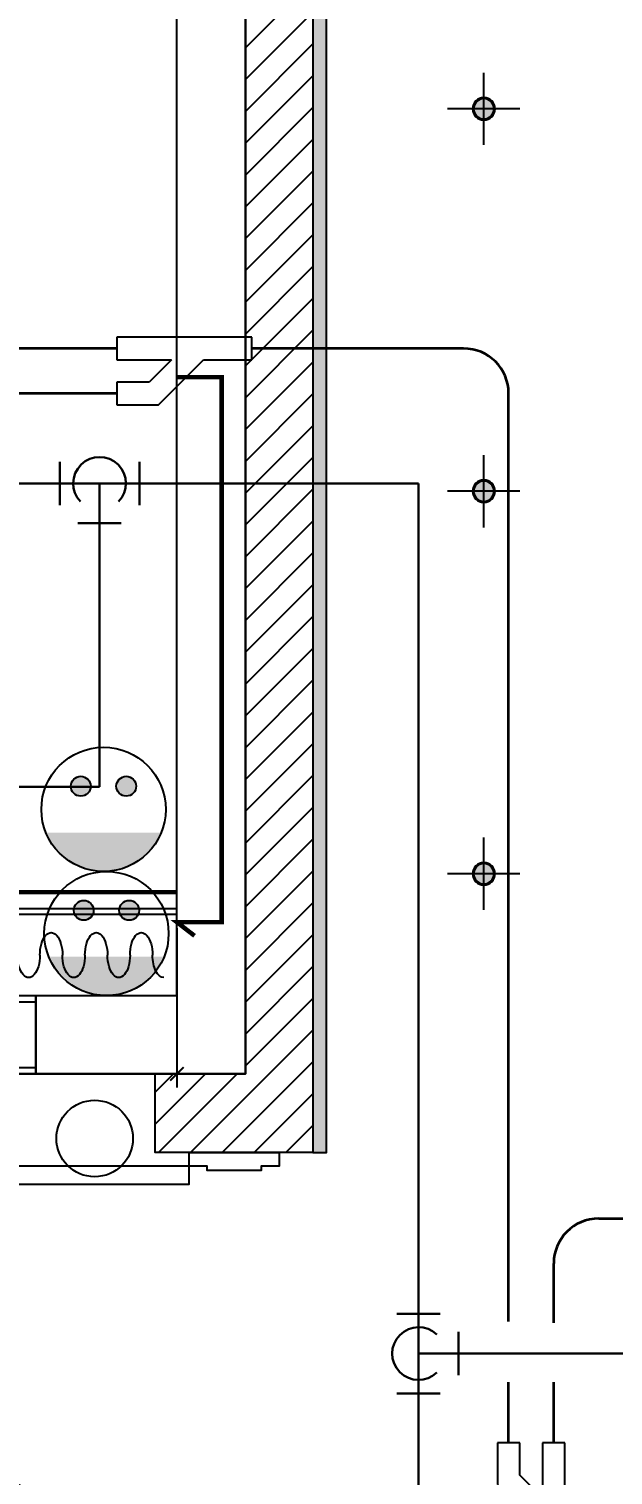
# Model space of a CAD drawing. Header units: millimetres. Extents: x 70151 to 230897, y 35202 to 113211.
# Drawn here: x 175738 to 177035, y 69336 to 72550 of the extents above; entities that cross this region are included whole.
import ezdxf

# ---------------------------------------------------------------- set-up
doc = ezdxf.new("R2010")
doc.units = ezdxf.units.MM
doc.header["$LTSCALE"] = 50
doc.linetypes.add('CEN1', pattern=[8.25, 8, -0.125, 0, -0.125])
doc.linetypes.add('HID', pattern=[2.5, 1.5, -1])
for name, color, linetype in [('01. F-소품', 3, 'Continuous'), ('03-WAL NEW', 3, 'Continuous'), ('04-WIN', 4, 'Continuous'), ('06-LIGHT', 4, 'Continuous'), ('1', 10, 'CEN1'), ('2-con', 2, 'Continuous'), ('3.기호.계단선', 30, 'Continuous'), ('CO-DO-FR', 7, 'Continuous'), ('CO-DOOR', 8, 'Continuous'), ('HAT', 8, 'Continuous'), ('RC-LIGHT', 7, 'Continuous'), ('도면층4', 4, 'Continuous')]:
    doc.layers.add(name, color=color, linetype=linetype)
doc.layers.add('SS-ED', color=3, linetype='Continuous', lineweight=30)
doc.layers.add('SS-RLRG', color=4, linetype='Continuous', lineweight=35)
doc.styles.add('HY 울릉도 L', font='malgun.ttf')
doc.dimstyles.new('30', dxfattribs={"dimscale": 30, "dimtxt": 2, "dimasz": 1, "dimexe": 1, "dimexo": 1, "dimgap": 1, "dimtad": 1, "dimdec": 0, "dimrnd": 0.05, "dimdsep": 46, "dimlunit": 6, "dimtxsty": 'HY 울릉도 L', "dimblk": 'ARCHTICK', "dimcen": 2.5, "dimdle": 1, "dimclrd": 133, "dimclre": 133, "dimclrt": 30, "dimadec": 0, "dimazin": 0, "dimtfac": 1, "dimtdec": 0, "dimtix": 1, "dimtmove": 2, "dimatfit": 3, "dimldrblk": 'ARCHTICK', "dimfxl": 1, "dimlwd": -1, "dimlwe": -1, "dimarcsym": 0})

# ---------------------------------------------------------------- blocks, each defined once
blk = doc.blocks.new('cjvjf')
blk.add_circle((150499, 65760.9), 85)
at = {"layer": '04-WIN'}
blk.add_lwpolyline([(150368.5, 65904.5), (147853.5, 65904.5), (147853.5, 66078.5), (150368.5, 66078.5)], close=True, dxfattribs=at)
at = {"layer": '2-con'}
blk.add_lwpolyline([(150368.5, 65904.5), (150368.5, 66078.5), (150681.5, 66078.5), (150681.5, 70048.5), (149381.5, 70048.5), (149381.5, 69448.5), (149256.5, 69448.5), (149256.5, 69746.5), (148951.5, 69746.5), (148951.5, 69946.5), (149251.5, 69946.5), (149251.5, 70244.5), (150833.5, 70244.5), (150833.5, 65904.5), (150368.5, 65904.5)], dxfattribs=at)
at = {"layer": '도면층4'}
blk.add_lwpolyline([(147853.5, 65919), (150368.5, 65919), (150368.5, 66064), (147853.5, 66064)], close=True, dxfattribs=at)
blk = doc.blocks.new('cjscjdeh')
at = {"layer": 'HAT'}
h = blk.add_hatch(dxfattribs=at)
h.set_pattern_fill('_USER', color=8, scale=50, angle=45, pattern_type=0)
h.set_pattern_definition([(45, (-1723.9, -994.563), (-35.355339, 35.355339), [])])
edge = h.paths.add_edge_path()
edge.add_arc((148140.5, 73472.9), 100, 0, 90, ccw=False)
edge.add_line((148240.5, 73472.9), (148240.5, 69057.9))
edge.add_line((148240.5, 69057.9), (147890.5, 69057.9))
edge.add_line((147890.5, 69057.9), (147890.5, 69232.9))
edge.add_line((147890.5, 69232.9), (148090.5, 69232.9))
edge.add_line((148090.5, 69232.9), (148090.5, 73572.9))
at = {"layer": '03-WAL NEW'}
blk.add_lwpolyline([(148140.5, 73572.9), (148140.5, 73572.9, -0.414214), (148240.5, 73472.9), (148240.5, 69057.9), (147890.5, 69057.9), (147890.5, 69232.9), (148090.5, 69232.9), (148090.5, 73572.9)], format="xyb", dxfattribs=at)
at = {"layer": 'CO-DO-FR', "color": 8}
blk.add_lwpolyline([(147965.5, 69057.9), (148165.5, 69057.9), (148165.5, 69027.9), (148125.5, 69027.9), (148125.5, 69017.9), (148005.5, 69017.9), (148005.5, 69027.9), (147965.5, 69027.9), (147965.5, 69057.9)], close=True, dxfattribs=at)
at = {"layer": 'CO-DOOR', "color": 8}
blk.add_lwpolyline([(147175.5, 68987.9), (147965.5, 68987.9), (147965.5, 69027.9), (147175.5, 69027.9)], close=True, dxfattribs=at)
blk.add_arc((147932, 68994.3), 757.2, 177.4598, 272.5402, dxfattribs=at)
at = {"layer": 'RC-LIGHT', "color": 8}
blk.add_line((147938.5, 69599.9), (145110.5, 69599.9), dxfattribs=at)
blk.add_blockref('cjvjf', (-2743, 3328.4))
blk = doc.blocks.new('FFSFDF')
at = {"layer": '01. F-소품'}
blk.add_hatch(color=8, dxfattribs=at).paths.add_polyline_path([(1567672.9, 1746751.1), (1567679.9, 1746744.1), (1567715.3, 1746779.4), (1567679.9, 1746814.8), (1567672.9, 1746807.7), (1567701.2, 1746779.4)])
at = {"layer": '01. F-소품', "color": 8}
for p, q in [((1567672.9, 1746807.7), (1567679.9, 1746814.8)), ((1567474.8, 1746779.4), (1567701.2, 1746779.4)), ((1567672.9, 1746751.1), (1567679.9, 1746744.1))]:
    blk.add_line(p, q, dxfattribs=at)
for points in [[(1567672.9, 1746807.7), (1567701.2, 1746779.4), (1567672.9, 1746751.1)], [(1567679.9, 1746814.8), (1567715.3, 1746779.4), (1567679.9, 1746744.1)]]:
    blk.add_lwpolyline(points, dxfattribs=at)
for centre, start_param, end_param in [((1566799.8, 1746779.4), 1.570796, 4.712389), ((1566899.8, 1746779.4), 1.570796, 4.712389), ((1566999.8, 1746779.4), 1.570796, 4.712389), ((1567099.8, 1746779.4), 1.570796, 4.712389), ((1567199.8, 1746779.4), 1.570796, 4.712389), ((1567299.8, 1746779.4), 1.570796, 4.712389), ((1567399.8, 1746779.4), 1.570796, 4.712389), ((1566749.8, 1746779.4), 6.283185, 7.853982), ((1566849.8, 1746779.4), 4.712389, 7.853982), ((1566949.8, 1746779.4), 4.712389, 7.853982), ((1567049.8, 1746779.4), 4.712389, 7.853982), ((1567149.8, 1746779.4), 4.712389, 7.853982), ((1567249.8, 1746779.4), 4.712389, 7.853982), ((1567349.8, 1746779.4), 4.712389, 7.853982), ((1567449.8, 1746779.4), 4.712389, 7.853982)]:
    blk.add_ellipse(centre, major_axis=(0, -50), ratio=0.5, start_param=start_param, end_param=end_param, dxfattribs=at)
blk = doc.blocks.new('1')
at = {"linetype": 'Continuous'}
h = blk.add_hatch(color=4, dxfattribs=at)
h.dxf.hatch_style = 1
edge = h.paths.add_edge_path()
edge.add_arc((11539653.5, -14273503.8), 37.5, 0, 360)
at = {"color": 1, "linetype": 'Continuous'}
for p, q in [((11539653.5, -14273637.1), (11539653.5, -14273370.5)), ((11539520.2, -14273503.8), (11539786.8, -14273503.8))]:
    blk.add_line(p, q, dxfattribs=at)
at = {"color": 4, "linetype": 'Continuous'}
for radius in [41.5, 37.5]:
    blk.add_circle((11539653.5, -14273503.8), radius, dxfattribs=at)
blk = doc.blocks.new('ZHSTPS')
at = {"layer": 'RC-LIGHT'}
h = blk.add_hatch(color=10, dxfattribs=at)
edge = h.paths.add_edge_path()
edge.add_arc((185728.7, 67741.8), 22, 0, 360)
h = blk.add_hatch(color=10, dxfattribs=at)
edge = h.paths.add_edge_path()
edge.add_arc((185829.6, 67741.8), 22, 0, 360)
h = blk.add_hatch(color=10, dxfattribs=at)
edge = h.paths.add_edge_path()
edge.add_line((185907.1, 67638.7), (185651.2, 67638.7))
edge.add_ellipse((185779.2, 67690.3), major_axis=(97.6, 97.6), ratio=1, start_angle=156.9578, end_angle=293.0422)
at = {"layer": 'RC-LIGHT', "color": 10}
for centre, radius in [((185779.2, 67690.3), 138), ((185728.7, 67741.8), 22), ((185829.6, 67741.8), 22)]:
    blk.add_circle(centre, radius, dxfattribs=at)
blk = doc.blocks.new('tee')
at = {"layer": 'SS-ED', "color": 1}
for p, q in [((40, 73.7), (-40, 73.7)), ((-73.7, 40), (-73.7, -40)), ((73.7, 40), (73.7, -40))]:
    blk.add_line(p, q, dxfattribs=at)
at = {"layer": 'SS-ED', "color": 2}
blk.add_arc((0, 0), 48.8, 136.3157, 43.6843, dxfattribs=at)
blk = doc.blocks.new('dpdjzjs')
at = {"layer": '1', "color": 6}
for points in [[(176232.8, 91856.8), (175932.8, 91856.8), (175932.8, 91806.8), (176054.5, 91806.8), (176004.5, 91756.8), (175932.8, 91756.8), (175932.8, 91706.8), (176025.2, 91706.8), (176125.2, 91806.8), (176232.8, 91806.8)], [(176928, 89099.4), (176928, 89399.4), (176878, 89399.4), (176878, 89277.8), (176828, 89327.8), (176828, 89399.4), (176778, 89399.4), (176778, 89307.1), (176878, 89207.1), (176878, 89099.4)]]:
    blk.add_lwpolyline(points, close=True, dxfattribs=at)
at = {"layer": 'SS-ED'}
for p, q in [((176603, 91531.8), (172686.1, 91531.8)), ((175894.7, 90857.8), (175894.7, 91531.8)), ((176603, 89001.3), (176603, 91531.8)), ((175252.8, 90857.8), (175894.7, 90857.8)), ((176603, 89597.9), (180661.6, 89597.9))]:
    blk.add_line(p, q, dxfattribs=at)
at = {"layer": 'SS-RLRG', "color": 4}
for p, q in [((175932.8, 91831.8), (174470.5, 91831.8)), ((176703, 91831.8), (176232.8, 91831.8)), ((177003, 89897.9), (178914.5, 89897.9)), ((176903, 89666.1), (176903, 89797.9)), ((176903, 89399.4), (176903, 89534.4))]:
    blk.add_line(p, q, dxfattribs=at)
at = {"layer": 'SS-RLRG'}
for p, q in [((175932.8, 91731.8), (175694.7, 91731.8)), ((176803, 89668.8), (176803, 91731.8)), ((176803, 89399.4), (176803, 89534.4))]:
    blk.add_line(p, q, dxfattribs=at)
blk.add_arc((176703, 91731.8), 100, 0, 90, dxfattribs=at)
at = {"layer": 'SS-RLRG', "color": 4}
blk.add_arc((177003, 89797.9), 100, 90, 180, dxfattribs=at)
at = {"layer": '1', "xscale": -1.200000000011642, "yscale": 1.200000000011642, "zscale": 1.199999999999999}
for p, rotation in [((175894.7, 91531.8), 180), ((176603, 89597.9), 270)]:
    blk.add_blockref('tee', p, dxfattribs=dict(at, rotation=rotation))
blk = doc.blocks.new('_ArchTick')
at = {"color": 0, "linetype": 'ByBlock', "const_width": 0.15}
blk.add_lwpolyline([(-0.5, -0.5), (0.5, 0.5)], dxfattribs=at)
blk = doc.blocks.new('*D474')
at = {"layer": 'Defpoints', "color": 0, "transparency": 16777216}
for p in [(173238.4, 70581.4), (176066.4, 70581.4), (176066.4, 70227.4)]:
    blk.add_point(p, dxfattribs=at)
at = {"layer": 'HAT', "color": 133, "transparency": 16777216}
for p, q in [((173238.4, 70551.4), (173238.4, 70197.4)), ((176066.4, 70551.4), (176066.4, 70197.4)), ((173208.4, 70227.4), (176096.4, 70227.4))]:
    blk.add_line(p, q, dxfattribs=at)
at = {"layer": 'HAT', "color": 133, "transparency": 16777216, "xscale": 30, "yscale": 30, "zscale": 30, "rotation": 180}
blk.add_blockref('_ArchTick', (173238.4, 70227.4), dxfattribs=at)
at = {"layer": 'HAT', "color": 133, "transparency": 16777216, "xscale": 30, "yscale": 30, "zscale": 30}
blk.add_blockref('_ArchTick', (176066.4, 70227.4), dxfattribs=at)
at = {"layer": 'HAT', "color": 30, "transparency": 16777216, "insert": (174652.4, 70293.4), "char_height": 60, "attachment_point": 5, "style": 'HY 울릉도 L'}
blk.add_mtext('2,828', dxfattribs=at)

msp = doc.modelspace()

# ---------------------------------------------------------------- hatches: boundary and pattern name
at = {"layer": '3.기호.계단선'}
h = msp.add_hatch(color=10, dxfattribs=at)
h.dxf.hatch_style = 1
h.paths.add_polyline_path([(176368.4, 74422.4), (176368.4, 70052.4), (176398.4, 70052.4), (176398.4, 74422.4)])

# ---------------------------------------------------------------- linework, layer by layer
at = {"layer": '06-LIGHT', "color": 0, "linetype": 'HID', "const_width": 10}
msp.add_lwpolyline([(176066.4, 71775.9), (176165.8, 71775.9), (176165.8, 70564.7), (176066.4, 70564.7), (176105.5, 70534.4)], dxfattribs=at)
at = {"layer": '06-LIGHT', "color": 10, "linetype": 'HID', "const_width": 10}
msp.add_lwpolyline([(176066.4, 70631.4), (173238.4, 70631.4)], dxfattribs=at)
at = {"layer": '3.기호.계단선', "color": 10}
msp.add_lwpolyline([(176368.4, 74422.4), (176368.4, 70052.4), (176398.4, 70052.4), (176398.4, 74422.4), (176368.4, 74422.4)], dxfattribs=at)
at = {"layer": 'RC-LIGHT'}
msp.add_line((176066.4, 70581.4), (173238.1, 70581.4), dxfattribs=at)

# ---------------------------------------------------------------- block references
msp.add_blockref('cjscjdeh', (28127.9, 994.6))
at = {"color": 0, "xscale": -1}
msp.add_blockref('FFSFDF', (1742787.1, -1676288), dxfattribs=at)
at = {"layer": '2-con'}
msp.add_blockref('dpdjzjs', (0, -19992), dxfattribs=at)
at = {"layer": 'RC-LIGHT', "xscale": -0.6024096385271789, "yscale": 0.6024096385271789, "zscale": 0.6024096385271789}
for p in [(7128346.4, 8670868.6), (7128346.4, 8670018.6), (7128346.4, 8669168.6)]:
    msp.add_blockref('1', p, dxfattribs=at)
at = {"layer": 'RC-LIGHT', "color": 10}
for p in [(-9875.7, 3125), (-9869.2, 2849.1)]:
    msp.add_blockref('ZHSTPS', p, dxfattribs=at)

# ---------------------------------------------------------------- dimensions: what is measured, and where the dimension line sits
at = {"layer": 'HAT'}
dim = msp.add_linear_dim(base=(176066.4, 70227.4), p1=(173238.4, 70581.4), p2=(176066.4, 70581.4), dimstyle='30', override={"dimfxl": 1.25, "dimarcsym": 2}, dxfattribs=at)
dim.commit()
dim.dimension.update_dxf_attribs({"geometry": '*D474', "text_midpoint": (174652.4, 70293.4)})

doc.saveas('drawing.dxf')
